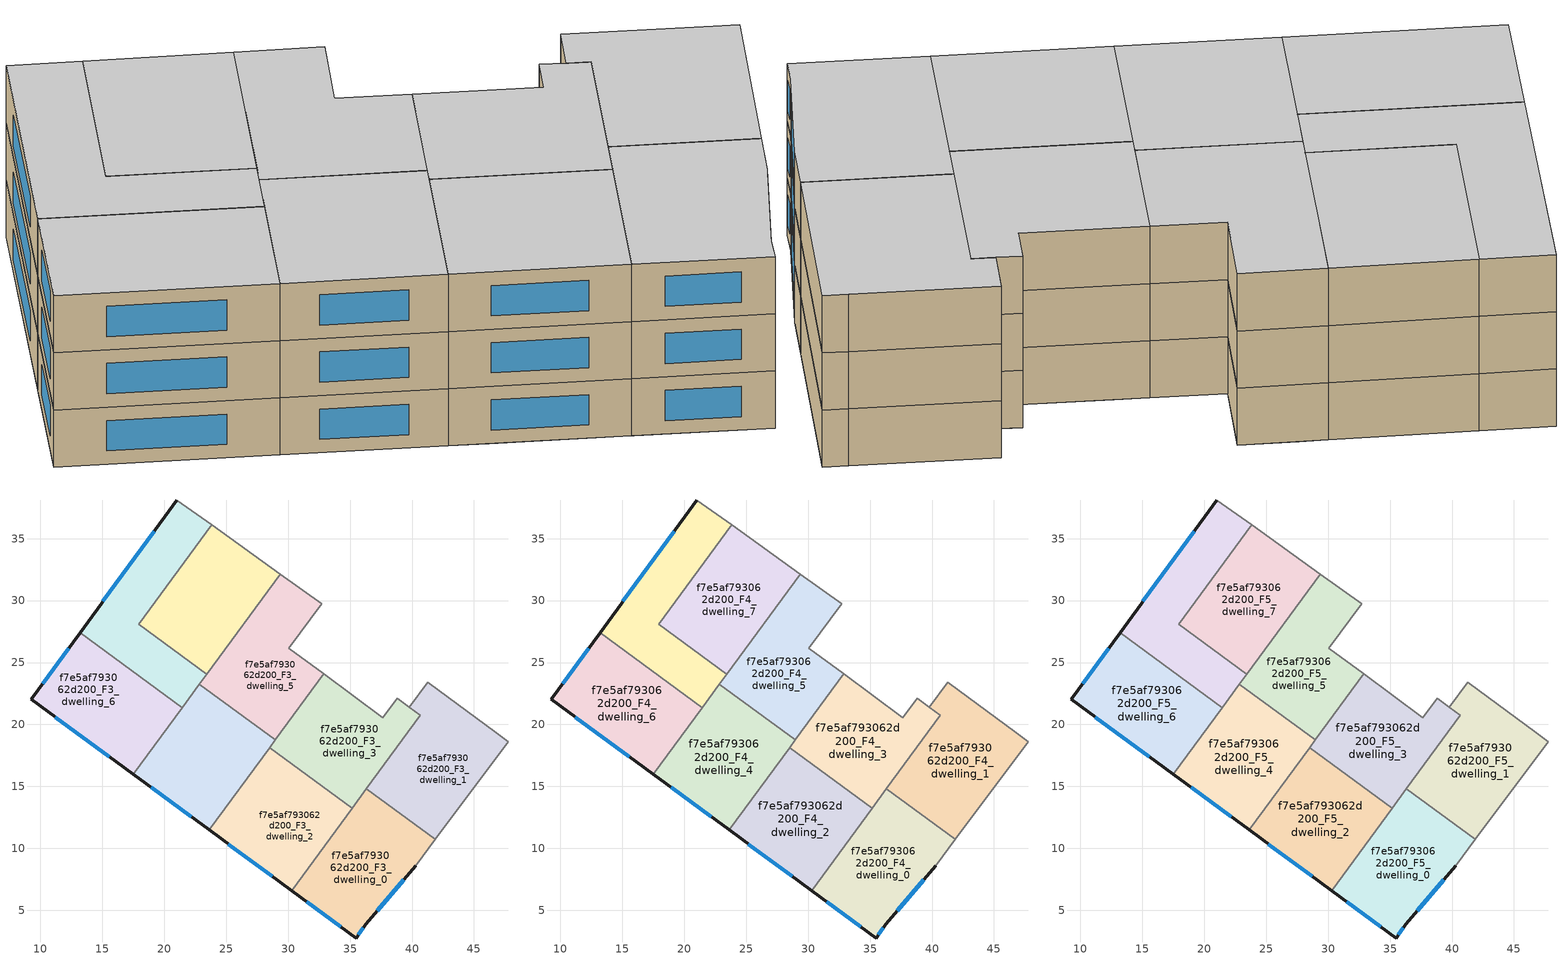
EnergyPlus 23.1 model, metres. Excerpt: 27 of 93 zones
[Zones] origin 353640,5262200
f7e5af793062d200_F3_dwelling_0
 floor to f7e5af793062d200_F2_dwelling_5 (EU_floor_Construction): 41.39,10.07 40.3,8.6 36.25,3.87 35.49,2.77 30.38,6.52 35.93,14.08 z9
 floor to f7e5af793062d200_F2_dwelling_1 (EU_floor_Construction): 37.26,14.12 36.78,13.46 35.83,14.15 36.32,14.81 z9
 floor to f7e5af793062d200_F2_dwelling_6 (EU_floor_Construction): 35.93,14.08 30.38,6.52 30.28,6.59 35.83,14.15 z9
 floor adiabatic (EU_floor_Construction): 41.88,10.73 40.3,8.6 41.39,10.07 36.78,13.46 37.26,14.12 z9
 wall outside (EU_wall_Construction): 30.28,6.59 35.49,2.77 36.25,3.87 40.3,8.6 z9:12
 wall adiabatic (EU_wall_Construction): 40.3,8.6 41.88,10.73 z9:12
 wall to f7e5af793062d200_F3_dwelling_2 (EU_wall_Construction): 35.17,13.24 30.28,6.59 z9:12
 wall to f7e5af793062d200_F3_dwelling_1 (EU_wall_Construction): 41.88,10.73 36.32,14.81 z9:12
 wall to f7e5af793062d200_F3_dwelling_3 (EU_wall_Construction): 36.32,14.81 35.17,13.24 z9:12
 window (EU_Window_Construction): 37.2,4.98 39.35,7.49 / 35.67,3.03 36.07,3.61 / 31.5,5.7 34.27,3.67 z9.7:11.3
f7e5af793062d200_F3_dwelling_1
 floor to f7e5af793062d200_F2_dwelling_0 (EU_floor_Construction): 46.79,19.33 47.75,18.62 41.88,10.73 37.26,14.12 43.1,22.06 z9
 floor to f7e5af793062d200_F2_dwelling_1 (EU_floor_Construction): 43.1,22.06 37.26,14.12 36.32,14.81 40.67,20.73 39.78,21.4 41.27,23.41 z9
 wall adiabatic (EU_wall_Construction): 41.88,10.73 47.75,18.62 46.79,19.33 41.27,23.41 39.78,21.4 40.67,20.73 z9:12
 wall to f7e5af793062d200_F3_dwelling_3 (EU_wall_Construction): 40.67,20.73 36.32,14.81 z9:12
f7e5af793062d200_F3_dwelling_2
 floor to f7e5af793062d200_F2_dwelling_6 (EU_floor_Construction): 35.16,13.24 30.28,6.59 25.1,10.4 29.99,17.04 z9
 floor adiabatic (EU_floor_Construction): 29.99,17.04 25.1,10.4 23.62,11.49 28.5,18.14 z9
 wall outside (EU_wall_Construction): 23.62,11.49 30.28,6.59 z9:12
 wall to f7e5af793062d200_F3_dwelling_3 (EU_wall_Construction): 35.16,13.24 28.5,18.14 z9:12
 wall to f7e5af793062d200_F3_dwelling_4 (EU_wall_Construction): 28.5,18.14 23.62,11.49 z9:12
 window (EU_Window_Construction): 25.18,10.34 28.72,7.74 z9.7:11.3
f7e5af793062d200_F3_dwelling_3
 floor to f7e5af793062d200_F2_dwelling_1 (EU_floor_Construction): 38.8,22.12 40.67,20.73 35.83,14.15 30.66,17.95 30.46,18.1 34.15,23.13 37.64,20.55 z9
 floor to f7e5af793062d200_F2_dwelling_2 (EU_floor_Construction): 34.15,23.13 30.46,18.1 29.17,19.05 32.86,24.08 z9
 floor to f7e5af793062d200_F2_dwelling_6 (EU_floor_Construction): 35.83,14.15 35.16,13.24 29.99,17.04 30.66,17.95 z9
 floor to f7e5af793062d200_F2_dwelling_7 (EU_floor_Construction): 30.66,17.95 29.99,17.04 28.5,18.14 29.17,19.05 z9
 wall adiabatic (EU_wall_Construction): 39.77,21.4 38.8,22.12 37.64,20.55 32.86,24.08 / 40.67,20.73 39.78,21.4 z9:12
 wall to f7e5af793062d200_F3_dwelling_5 (EU_wall_Construction): 32.86,24.08 28.95,18.75 z9:12
 wall to f7e5af793062d200_F3_dwelling_4 (EU_wall_Construction): 28.95,18.75 28.5,18.14 z9:12
f7e5af793062d200_F3_dwelling_4
 floor to f7e5af793062d200_F2_dwelling_7 (EU_floor_Construction): 28.95,18.75 23.62,11.49 19.83,14.28 25.16,21.53 z9
 floor to f7e5af793062d200_F2_dwelling_8 (EU_floor_Construction): 25.16,21.53 19.83,14.28 17.51,15.98 22.85,23.23 z9
 wall outside (EU_wall_Construction): 17.51,15.98 23.62,11.49 z9:12
 wall to f7e5af793062d200_F3_dwelling_5 (EU_wall_Construction): 28.95,18.75 22.85,23.23 z9:12
 wall to f7e5af793062d200_F3_dwelling_6 (EU_wall_Construction): 21.47,21.36 17.51,15.98 z9:12
 wall to f7e5af793062d200_F3_dwelling_8 (EU_wall_Construction): 22.85,23.23 21.47,21.36 z9:12
 window (EU_Window_Construction): 18.95,14.92 22.18,12.54 z9.7:11.3
f7e5af793062d200_F3_dwelling_5
 floor to f7e5af793062d200_F2_dwelling_2 (EU_floor_Construction): 32.7,29.74 30.04,26.16 32.86,24.08 29.17,19.05 24.12,22.75 30.44,31.36 z9
 floor to f7e5af793062d200_F2_dwelling_3 (EU_floor_Construction): 30.44,31.36 24.12,22.75 23.06,23.53 29.38,32.12 z9
 floor to f7e5af793062d200_F2_dwelling_7 (EU_floor_Construction): 29.17,19.05 28.95,18.75 25.16,21.53 25.38,21.83 z9
 floor to f7e5af793062d200_F2_dwelling_8 (EU_floor_Construction): 25.38,21.83 25.16,21.53 22.85,23.23 23.06,23.53 z9
 wall adiabatic (EU_wall_Construction): 32.86,24.08 30.04,26.16 32.7,29.74 29.38,32.12 z9:12
 wall to f7e5af793062d200_F3_dwelling_7 (EU_wall_Construction): 29.38,32.12 23.43,24.03 z9:12
 wall to f7e5af793062d200_F3_dwelling_8 (EU_wall_Construction): 23.43,24.03 22.85,23.23 z9:12
f7e5af793062d200_F3_dwelling_6
 floor to f7e5af793062d200_F2_dwelling_9 (EU_floor_Construction): 18.51,23.53 14.55,18.15 9.29,22.02 13.22,27.41 z9
 floor to f7e5af793062d200_F2_dwelling_8 (EU_floor_Construction): 21.47,21.36 17.51,15.98 14.55,18.15 18.51,23.53 z9
 wall outside (EU_wall_Construction): 13.22,27.41 9.29,22.02 17.51,15.98 z9:12
 wall to f7e5af793062d200_F3_dwelling_8 (EU_wall_Construction): 21.47,21.36 13.22,27.41 z9:12
 window (EU_Window_Construction): 12.3,26.15 10.21,23.29 / 11.22,20.6 15.58,17.39 z9.7:11.3
f7e5af793062d200_F3_dwelling_7
 floor to f7e5af793062d200_F2_dwelling_3 (EU_floor_Construction): 29.38,32.12 23.43,24.03 19.84,26.67 25.76,34.72 z9
 floor to f7e5af793062d200_F2_dwelling_4 (EU_floor_Construction): 25.76,34.72 19.84,26.67 17.94,28.07 23.83,36.1 z9
 wall to f7e5af793062d200_F3_dwelling_8 (EU_wall_Construction): 23.83,36.1 17.94,28.07 23.43,24.03 z9:12
 wall adiabatic (EU_wall_Construction): 29.38,32.12 23.83,36.1 z9:12
f7e5af793062d200_F3_dwelling_8
 floor to f7e5af793062d200_F2_dwelling_4 (EU_floor_Construction): 23.83,36.1 17.94,28.07 19.84,26.67 19.47,26.17 14.81,29.59 21.02,38.12 z9
 floor to f7e5af793062d200_F2_dwelling_9 (EU_floor_Construction): 20.1,25.71 18.51,23.53 13.22,27.41 14.81,29.59 z9
 floor to f7e5af793062d200_F2_dwelling_3 (EU_floor_Construction): 23.43,24.03 23.06,23.53 19.47,26.17 19.84,26.67 z9
 floor to f7e5af793062d200_F2_dwelling_8 (EU_floor_Construction): 23.06,23.53 21.47,21.36 18.51,23.53 20.1,25.71 z9
 wall outside (EU_wall_Construction): 21.02,38.12 13.22,27.41 z9:12
 wall adiabatic (EU_wall_Construction): 23.83,36.1 21.02,38.12 z9:12
 window (EU_Window_Construction): 19.19,35.6 15.05,29.93 z9.7:11.3
f7e5af793062d200_F4_dwelling_0
 floor to f7e5af793062d200_F3_dwelling_0 (EU_floor_Construction): 41.88,10.73 40.3,8.6 36.25,3.87 35.49,2.77 30.28,6.59 36.32,14.81 z12
 wall outside (EU_wall_Construction): 30.28,6.59 35.49,2.77 36.25,3.87 40.3,8.6 z12:15
 wall adiabatic (EU_wall_Construction): 40.3,8.6 41.88,10.73 z12:15
 wall to f7e5af793062d200_F4_dwelling_2 (EU_wall_Construction): 35.17,13.24 30.28,6.59 z12:15
 wall to f7e5af793062d200_F4_dwelling_1 (EU_wall_Construction): 41.88,10.73 36.32,14.81 z12:15
 wall to f7e5af793062d200_F4_dwelling_3 (EU_wall_Construction): 36.32,14.81 35.17,13.24 z12:15
 window (EU_Window_Construction): 37.2,4.98 39.35,7.49 / 35.67,3.03 36.07,3.61 / 31.5,5.7 34.27,3.67 z12.7:14.3
f7e5af793062d200_F4_dwelling_1
 floor to f7e5af793062d200_F3_dwelling_1 (EU_floor_Construction): 46.79,19.33 47.75,18.62 41.88,10.73 36.32,14.81 40.67,20.73 39.78,21.4 41.27,23.41 z12
 wall adiabatic (EU_wall_Construction): 41.88,10.73 47.75,18.62 46.79,19.33 41.27,23.41 39.78,21.4 40.67,20.73 z12:15
 wall to f7e5af793062d200_F4_dwelling_3 (EU_wall_Construction): 40.67,20.73 36.32,14.81 z12:15
f7e5af793062d200_F4_dwelling_2
 floor to f7e5af793062d200_F3_dwelling_2 (EU_floor_Construction): 35.16,13.24 30.28,6.59 23.62,11.49 28.5,18.14 z12
 wall outside (EU_wall_Construction): 23.62,11.49 30.28,6.59 z12:15
 wall to f7e5af793062d200_F4_dwelling_3 (EU_wall_Construction): 35.16,13.24 28.5,18.14 z12:15
 wall to f7e5af793062d200_F4_dwelling_4 (EU_wall_Construction): 28.5,18.14 23.62,11.49 z12:15
 window (EU_Window_Construction): 25.18,10.34 28.72,7.74 z12.7:14.3
f7e5af793062d200_F4_dwelling_3
 floor to f7e5af793062d200_F3_dwelling_3 (EU_floor_Construction): 38.8,22.12 39.78,21.4 40.67,20.73 35.16,13.24 28.5,18.14 32.86,24.08 37.64,20.55 z12
 wall adiabatic (EU_wall_Construction): 39.77,21.4 38.8,22.12 37.64,20.55 32.86,24.08 / 40.67,20.73 39.78,21.4 z12:15
 wall to f7e5af793062d200_F4_dwelling_5 (EU_wall_Construction): 32.86,24.08 28.95,18.75 z12:15
 wall to f7e5af793062d200_F4_dwelling_4 (EU_wall_Construction): 28.95,18.75 28.5,18.14 z12:15
f7e5af793062d200_F4_dwelling_4
 floor to f7e5af793062d200_F3_dwelling_4 (EU_floor_Construction): 28.95,18.75 23.62,11.49 17.51,15.98 22.85,23.23 z12
 wall outside (EU_wall_Construction): 17.51,15.98 23.62,11.49 z12:15
 wall to f7e5af793062d200_F4_dwelling_5 (EU_wall_Construction): 28.95,18.75 22.85,23.23 z12:15
 wall to f7e5af793062d200_F4_dwelling_6 (EU_wall_Construction): 21.47,21.36 17.51,15.98 z12:15
 wall to f7e5af793062d200_F4_dwelling_8 (EU_wall_Construction): 22.85,23.23 21.47,21.36 z12:15
 window (EU_Window_Construction): 18.95,14.92 22.18,12.54 z12.7:14.3
f7e5af793062d200_F4_dwelling_5
 floor to f7e5af793062d200_F3_dwelling_5 (EU_floor_Construction): 32.7,29.74 30.04,26.16 32.86,24.08 28.95,18.75 22.85,23.23 29.38,32.12 z12
 wall adiabatic (EU_wall_Construction): 32.86,24.08 30.04,26.16 32.7,29.74 29.38,32.12 z12:15
 wall to f7e5af793062d200_F4_dwelling_7 (EU_wall_Construction): 29.38,32.12 23.43,24.03 z12:15
 wall to f7e5af793062d200_F4_dwelling_8 (EU_wall_Construction): 23.43,24.03 22.85,23.23 z12:15
f7e5af793062d200_F4_dwelling_6
 floor to f7e5af793062d200_F3_dwelling_6 (EU_floor_Construction): 21.47,21.36 17.51,15.98 9.29,22.02 13.22,27.41 z12
 wall outside (EU_wall_Construction): 13.22,27.41 9.29,22.02 17.51,15.98 z12:15
 wall to f7e5af793062d200_F4_dwelling_8 (EU_wall_Construction): 21.47,21.36 13.22,27.41 z12:15
 window (EU_Window_Construction): 12.3,26.15 10.21,23.29 / 11.22,20.6 15.58,17.39 z12.7:14.3
f7e5af793062d200_F4_dwelling_7
 floor to f7e5af793062d200_F3_dwelling_7 (EU_floor_Construction): 29.38,32.12 23.43,24.03 17.94,28.07 23.83,36.1 z12
 wall to f7e5af793062d200_F4_dwelling_8 (EU_wall_Construction): 23.83,36.1 17.94,28.07 23.43,24.03 z12:15
 wall adiabatic (EU_wall_Construction): 29.38,32.12 23.83,36.1 z12:15
f7e5af793062d200_F4_dwelling_8
 floor to f7e5af793062d200_F3_dwelling_8 (EU_floor_Construction): 23.83,36.1 17.94,28.07 23.43,24.03 21.47,21.36 13.22,27.41 21.02,38.12 z12
 wall outside (EU_wall_Construction): 21.02,38.12 13.22,27.41 z12:15
 wall adiabatic (EU_wall_Construction): 23.83,36.1 21.02,38.12 z12:15
 window (EU_Window_Construction): 19.19,35.6 15.05,29.93 z12.7:14.3
f7e5af793062d200_F5_dwelling_0
 floor to f7e5af793062d200_F4_dwelling_0 (EU_floor_Construction): 41.88,10.73 40.3,8.6 36.25,3.87 35.49,2.77 30.28,6.59 36.32,14.81 z15
 wall outside (EU_wall_Construction): 30.28,6.59 35.49,2.77 36.25,3.87 40.3,8.6 z15:18
 wall adiabatic (EU_wall_Construction): 40.3,8.6 41.88,10.73 z15:18
 wall to f7e5af793062d200_F5_dwelling_2 (EU_wall_Construction): 35.17,13.24 30.28,6.59 z15:18
 wall to f7e5af793062d200_F5_dwelling_1 (EU_wall_Construction): 41.88,10.73 36.32,14.81 z15:18
 wall to f7e5af793062d200_F5_dwelling_3 (EU_wall_Construction): 36.32,14.81 35.17,13.24 z15:18
 window (EU_Window_Construction): 37.2,4.98 39.35,7.49 / 35.67,3.03 36.07,3.61 / 31.5,5.7 34.27,3.67 z15.7:17.3
 ceiling to f7e5af793062d200_F6_dwelling_0 (EU_floor_Construction): 36.25,3.87 40.3,8.6 41.88,10.73 36.32,14.81 30.28,6.59 35.49,2.77 z18
f7e5af793062d200_F5_dwelling_1
 floor to f7e5af793062d200_F4_dwelling_1 (EU_floor_Construction): 46.79,19.33 47.75,18.62 41.88,10.73 36.32,14.81 40.67,20.73 39.78,21.4 41.27,23.41 z15
 wall adiabatic (EU_wall_Construction): 41.88,10.73 47.75,18.62 46.79,19.33 41.27,23.41 39.78,21.4 40.67,20.73 z15:18
 wall to f7e5af793062d200_F5_dwelling_3 (EU_wall_Construction): 40.67,20.73 36.32,14.81 z15:18
 ceiling to f7e5af793062d200_F6_dwelling_1 (EU_floor_Construction): 41.88,10.73 47.75,18.62 46.79,19.33 41.27,23.41 39.78,21.4 40.67,20.73 36.32,14.81 z18
f7e5af793062d200_F5_dwelling_2
 floor to f7e5af793062d200_F4_dwelling_2 (EU_floor_Construction): 35.16,13.24 30.28,6.59 23.62,11.49 28.5,18.14 z15
 wall outside (EU_wall_Construction): 23.62,11.49 30.28,6.59 z15:18
 wall to f7e5af793062d200_F5_dwelling_3 (EU_wall_Construction): 35.16,13.24 28.5,18.14 z15:18
 wall to f7e5af793062d200_F5_dwelling_4 (EU_wall_Construction): 28.5,18.14 23.62,11.49 z15:18
 window (EU_Window_Construction): 25.18,10.34 28.72,7.74 z15.7:17.3
 ceiling to f7e5af793062d200_F6_dwelling_2 (EU_floor_Construction): 30.28,6.59 35.16,13.24 28.5,18.14 23.62,11.49 z18
f7e5af793062d200_F5_dwelling_3
 floor to f7e5af793062d200_F4_dwelling_3 (EU_floor_Construction): 38.8,22.12 39.78,21.4 40.67,20.73 35.16,13.24 28.5,18.14 32.86,24.08 37.64,20.55 z15
 wall adiabatic (EU_wall_Construction): 39.77,21.4 38.8,22.12 37.64,20.55 32.86,24.08 / 40.67,20.73 39.78,21.4 z15:18
 wall to f7e5af793062d200_F5_dwelling_5 (EU_wall_Construction): 32.86,24.08 28.95,18.75 z15:18
 wall to f7e5af793062d200_F5_dwelling_4 (EU_wall_Construction): 28.95,18.75 28.5,18.14 z15:18
 ceiling to f7e5af793062d200_F6_dwelling_3 (EU_floor_Construction): 35.16,13.24 40.67,20.73 39.78,21.4 38.8,22.12 37.64,20.55 32.86,24.08 28.5,18.14 z18
f7e5af793062d200_F5_dwelling_4
 floor to f7e5af793062d200_F4_dwelling_4 (EU_floor_Construction): 28.95,18.75 23.62,11.49 17.51,15.98 22.85,23.23 z15
 wall outside (EU_wall_Construction): 17.51,15.98 23.62,11.49 z15:18
 wall to f7e5af793062d200_F5_dwelling_5 (EU_wall_Construction): 28.95,18.75 22.85,23.23 z15:18
 wall to f7e5af793062d200_F5_dwelling_6 (EU_wall_Construction): 21.47,21.36 17.51,15.98 z15:18
 wall to f7e5af793062d200_F5_dwelling_8 (EU_wall_Construction): 22.85,23.23 21.47,21.36 z15:18
 window (EU_Window_Construction): 18.95,14.92 22.18,12.54 z15.7:17.3
 ceiling to f7e5af793062d200_F6_dwelling_4 (EU_floor_Construction): 23.62,11.49 28.95,18.75 22.85,23.23 17.51,15.98 z18
f7e5af793062d200_F5_dwelling_5
 floor to f7e5af793062d200_F4_dwelling_5 (EU_floor_Construction): 32.7,29.74 30.04,26.16 32.86,24.08 28.95,18.75 22.85,23.23 29.38,32.12 z15
 wall adiabatic (EU_wall_Construction): 32.86,24.08 30.04,26.16 32.7,29.74 29.38,32.12 z15:18
 wall to f7e5af793062d200_F5_dwelling_7 (EU_wall_Construction): 29.38,32.12 23.43,24.03 z15:18
 wall to f7e5af793062d200_F5_dwelling_8 (EU_wall_Construction): 23.43,24.03 22.85,23.23 z15:18
 ceiling to f7e5af793062d200_F6_dwelling_5 (EU_floor_Construction): 28.95,18.75 32.86,24.08 30.04,26.16 32.7,29.74 29.38,32.12 22.85,23.23 z18
f7e5af793062d200_F5_dwelling_6
 floor to f7e5af793062d200_F4_dwelling_6 (EU_floor_Construction): 21.47,21.36 17.51,15.98 9.29,22.02 13.22,27.41 z15
 wall outside (EU_wall_Construction): 13.22,27.41 9.29,22.02 17.51,15.98 z15:18
 wall to f7e5af793062d200_F5_dwelling_8 (EU_wall_Construction): 21.47,21.36 13.22,27.41 z15:18
 window (EU_Window_Construction): 12.3,26.15 10.21,23.29 / 11.22,20.6 15.58,17.39 z15.7:17.3
 ceiling to f7e5af793062d200_F6_dwelling_6 (EU_floor_Construction): 17.51,15.98 21.47,21.36 13.22,27.41 9.29,22.02 z18
f7e5af793062d200_F5_dwelling_7
 floor to f7e5af793062d200_F4_dwelling_7 (EU_floor_Construction): 29.38,32.12 23.43,24.03 17.94,28.07 23.83,36.1 z15
 wall to f7e5af793062d200_F5_dwelling_8 (EU_wall_Construction): 23.83,36.1 17.94,28.07 23.43,24.03 z15:18
 wall adiabatic (EU_wall_Construction): 29.38,32.12 23.83,36.1 z15:18
 ceiling to f7e5af793062d200_F6_dwelling_7 (EU_floor_Construction): 23.43,24.03 29.38,32.12 23.83,36.1 17.94,28.07 z18
f7e5af793062d200_F5_dwelling_8
 floor to f7e5af793062d200_F4_dwelling_8 (EU_floor_Construction): 23.83,36.1 17.94,28.07 23.43,24.03 21.47,21.36 13.22,27.41 21.02,38.12 z15
 wall outside (EU_wall_Construction): 21.02,38.12 13.22,27.41 z15:18
 wall adiabatic (EU_wall_Construction): 23.83,36.1 21.02,38.12 z15:18
 window (EU_Window_Construction): 19.19,35.6 15.05,29.93 z15.7:17.3
 ceiling to f7e5af793062d200_F6_dwelling_8 (EU_floor_Construction): 21.47,21.36 23.43,24.03 17.94,28.07 23.83,36.1 21.02,38.12 13.22,27.41 z18
[Building]
EU S2 Campaign: North Axis=0; Terrain=City; Solar Distribution=FullExterior
[Site:Location]
Budapest.Ferenc.Liszt.Intl.AP: Latitude=47.437; Longitude=19.256; Time Zone=1; Elevation=185
[SizingPeriod:WeatherFileDays]
AnnualSizingPeriod: Begin Month=1; Begin Day of Month=1; End Month=12; End Day of Month=31; Day of Week for Start Day=Monday; Use Weather File Daylight Saving Period=No; Use Weather File Rain and Snow Indicators=No
[MATERIAL]
EU_InternalMass_Material: Roughness=MediumRough; Thickness=0.1; Conductivity=1; Density=1800; Specific Heat=900; Thermal Absorptance=0.9; Solar Absorptance=0.7; Visible Absorptance=0.7
[MATERIAL:NOMASS] Roughness=MediumRough; Thermal Absorptance=0.9; Solar Absorptance=0.7; Visible Absorptance=0.7
Name | Thermal Resistance
EU_wall_NoMass | 0.832559
EU_floor_NoMass | 0.872794
[WINDOWMATERIAL:SIMPLEGLAZINGSYSTEM]
EU_Window_SimpleGlazing: UFactor=2.79869; Solar Heat Gain Coefficient=0.75; Visible Transmittance=0.75
[CONSTRUCTION]
EU_wall_Construction: EU_wall_NoMass
EU_floor_Construction: EU_floor_NoMass
EU_Window_Construction: EU_Window_SimpleGlazing
EU_InternalMass_Construction: EU_InternalMass_Material
[ZONE] Type=1; Multiplier=1; Ceiling Height=autocalculate; Floor Area=autocalculate; Part of Total Floor Area=Yes
Name | Volume
f7e5af793062d200_F3_dwelling_0; f7e5af793062d200_F4_dwelling_0; f7e5af793062d200_F5_dwelling_0 | 204.628
f7e5af793062d200_F3_dwelling_1; f7e5af793062d200_F4_dwelling_1; f7e5af793062d200_F5_dwelling_1 | 212.934
f7e5af793062d200_F3_dwelling_2; f7e5af793062d200_F4_dwelling_2; f7e5af793062d200_F5_dwelling_2 | 204.606
f7e5af793062d200_F3_dwelling_3 | 196.294
f7e5af793062d200_F4_dwelling_3; f7e5af793062d200_F5_dwelling_3 | 196.299
f7e5af793062d200_F3_dwelling_4; f7e5af793062d200_F4_dwelling_4; f7e5af793062d200_F5_dwelling_4 | 204.613
f7e5af793062d200_F3_dwelling_5; f7e5af793062d200_F4_dwelling_5; f7e5af793062d200_F5_dwelling_5 | 204.62
f7e5af793062d200_F3_dwelling_6; f7e5af793062d200_F4_dwelling_6; f7e5af793062d200_F5_dwelling_6 | 204.643
f7e5af793062d200_F3_dwelling_7; f7e5af793062d200_F4_dwelling_7; f7e5af793062d200_F5_dwelling_7 | 204.63
f7e5af793062d200_F3_dwelling_8; f7e5af793062d200_F4_dwelling_8; f7e5af793062d200_F5_dwelling_8 | 204.625
[INTERNALMASS] Construction=EU_InternalMass_Construction
Name | Zone or ZoneList | Surface Area
f7e5af793062d200_F3_dwelling_0_EU_InternalMass | f7e5af793062d200_F3_dwelling_0 | 68.2078
f7e5af793062d200_F3_dwelling_1_EU_InternalMass | f7e5af793062d200_F3_dwelling_1 | 70.9755
f7e5af793062d200_F3_dwelling_2_EU_InternalMass | f7e5af793062d200_F3_dwelling_2 | 68.2019
f7e5af793062d200_F3_dwelling_3_EU_InternalMass | f7e5af793062d200_F3_dwelling_3 | 65.4365
f7e5af793062d200_F3_dwelling_4_EU_InternalMass | f7e5af793062d200_F3_dwelling_4 | 68.2039
f7e5af793062d200_F3_dwelling_5_EU_InternalMass | f7e5af793062d200_F3_dwelling_5 | 68.2067
f7e5af793062d200_F3_dwelling_6_EU_InternalMass | f7e5af793062d200_F3_dwelling_6 | 68.2154
f7e5af793062d200_F3_dwelling_7_EU_InternalMass | f7e5af793062d200_F3_dwelling_7 | 68.2093
f7e5af793062d200_F3_dwelling_8_EU_InternalMass | f7e5af793062d200_F3_dwelling_8 | 68.2085
f7e5af793062d200_F4_dwelling_0_EU_InternalMass | f7e5af793062d200_F4_dwelling_0 | 68.2078
f7e5af793062d200_F4_dwelling_1_EU_InternalMass | f7e5af793062d200_F4_dwelling_1 | 70.9755
f7e5af793062d200_F4_dwelling_2_EU_InternalMass | f7e5af793062d200_F4_dwelling_2 | 68.2019
f7e5af793062d200_F4_dwelling_3_EU_InternalMass | f7e5af793062d200_F4_dwelling_3 | 65.4365
f7e5af793062d200_F4_dwelling_4_EU_InternalMass | f7e5af793062d200_F4_dwelling_4 | 68.2039
f7e5af793062d200_F4_dwelling_5_EU_InternalMass | f7e5af793062d200_F4_dwelling_5 | 68.2067
f7e5af793062d200_F4_dwelling_6_EU_InternalMass | f7e5af793062d200_F4_dwelling_6 | 68.2154
f7e5af793062d200_F4_dwelling_7_EU_InternalMass | f7e5af793062d200_F4_dwelling_7 | 68.2093
f7e5af793062d200_F4_dwelling_8_EU_InternalMass | f7e5af793062d200_F4_dwelling_8 | 68.2085
f7e5af793062d200_F5_dwelling_0_EU_InternalMass | f7e5af793062d200_F5_dwelling_0 | 68.2078
f7e5af793062d200_F5_dwelling_1_EU_InternalMass | f7e5af793062d200_F5_dwelling_1 | 70.9755
f7e5af793062d200_F5_dwelling_2_EU_InternalMass | f7e5af793062d200_F5_dwelling_2 | 68.2019
f7e5af793062d200_F5_dwelling_3_EU_InternalMass | f7e5af793062d200_F5_dwelling_3 | 65.4365
f7e5af793062d200_F5_dwelling_4_EU_InternalMass | f7e5af793062d200_F5_dwelling_4 | 68.2039
f7e5af793062d200_F5_dwelling_5_EU_InternalMass | f7e5af793062d200_F5_dwelling_5 | 68.2067
f7e5af793062d200_F5_dwelling_6_EU_InternalMass | f7e5af793062d200_F5_dwelling_6 | 68.2154
f7e5af793062d200_F5_dwelling_7_EU_InternalMass | f7e5af793062d200_F5_dwelling_7 | 68.2093
f7e5af793062d200_F5_dwelling_8_EU_InternalMass | f7e5af793062d200_F5_dwelling_8 | 68.2085
[OTHEREQUIPMENT] Fuel Type=Electricity; Design Level Calculation Method=Watts/Area; Power per Zone Floor Area=1; Fraction Latent=0; Fraction Radiant=0; Fraction Lost=0; Carbon Dioxide Generation Rate=0; EndUse Subcategory=EU_Step8_InternalGains
Name | Zone or ZoneList or Space or SpaceList | Schedule
EU_Step8_InternalGain_f7e5af793062d200_F3_dwelling_0_f000 | f7e5af793062d200_F3_dwelling_0 | EU_Step8_GainSchedule_f7e5af793062d200_F3_dwelling_0_f000
EU_Step8_InternalGain_f7e5af793062d200_F3_dwelling_1_f000 | f7e5af793062d200_F3_dwelling_1 | EU_Step8_GainSchedule_f7e5af793062d200_F3_dwelling_1_f000
EU_Step8_InternalGain_f7e5af793062d200_F3_dwelling_2_f000 | f7e5af793062d200_F3_dwelling_2 | EU_Step8_GainSchedule_f7e5af793062d200_F3_dwelling_2_f000
EU_Step8_InternalGain_f7e5af793062d200_F3_dwelling_3_f000 | f7e5af793062d200_F3_dwelling_3 | EU_Step8_GainSchedule_f7e5af793062d200_F3_dwelling_3_f000
EU_Step8_InternalGain_f7e5af793062d200_F3_dwelling_4_f000 | f7e5af793062d200_F3_dwelling_4 | EU_Step8_GainSchedule_f7e5af793062d200_F3_dwelling_4_f000
EU_Step8_InternalGain_f7e5af793062d200_F3_dwelling_5_f000 | f7e5af793062d200_F3_dwelling_5 | EU_Step8_GainSchedule_f7e5af793062d200_F3_dwelling_5_f000
EU_Step8_InternalGain_f7e5af793062d200_F3_dwelling_6_f000 | f7e5af793062d200_F3_dwelling_6 | EU_Step8_GainSchedule_f7e5af793062d200_F3_dwelling_6_f000
EU_Step8_InternalGain_f7e5af793062d200_F3_dwelling_7_f000 | f7e5af793062d200_F3_dwelling_7 | EU_Step8_GainSchedule_f7e5af793062d200_F3_dwelling_7_f000
EU_Step8_InternalGain_f7e5af793062d200_F3_dwelling_8_f000 | f7e5af793062d200_F3_dwelling_8 | EU_Step8_GainSchedule_f7e5af793062d200_F3_dwelling_8_f000
EU_Step8_InternalGain_f7e5af793062d200_F4_dwelling_0_f000 | f7e5af793062d200_F4_dwelling_0 | EU_Step8_GainSchedule_f7e5af793062d200_F4_dwelling_0_f000
EU_Step8_InternalGain_f7e5af793062d200_F4_dwelling_1_f000 | f7e5af793062d200_F4_dwelling_1 | EU_Step8_GainSchedule_f7e5af793062d200_F4_dwelling_1_f000
EU_Step8_InternalGain_f7e5af793062d200_F4_dwelling_2_f000 | f7e5af793062d200_F4_dwelling_2 | EU_Step8_GainSchedule_f7e5af793062d200_F4_dwelling_2_f000
EU_Step8_InternalGain_f7e5af793062d200_F4_dwelling_3_f000 | f7e5af793062d200_F4_dwelling_3 | EU_Step8_GainSchedule_f7e5af793062d200_F4_dwelling_3_f000
EU_Step8_InternalGain_f7e5af793062d200_F4_dwelling_4_f000 | f7e5af793062d200_F4_dwelling_4 | EU_Step8_GainSchedule_f7e5af793062d200_F4_dwelling_4_f000
EU_Step8_InternalGain_f7e5af793062d200_F4_dwelling_5_f000 | f7e5af793062d200_F4_dwelling_5 | EU_Step8_GainSchedule_f7e5af793062d200_F4_dwelling_5_f000
EU_Step8_InternalGain_f7e5af793062d200_F4_dwelling_6_f000 | f7e5af793062d200_F4_dwelling_6 | EU_Step8_GainSchedule_f7e5af793062d200_F4_dwelling_6_f000
EU_Step8_InternalGain_f7e5af793062d200_F4_dwelling_7_f000 | f7e5af793062d200_F4_dwelling_7 | EU_Step8_GainSchedule_f7e5af793062d200_F4_dwelling_7_f000
EU_Step8_InternalGain_f7e5af793062d200_F4_dwelling_8_f000 | f7e5af793062d200_F4_dwelling_8 | EU_Step8_GainSchedule_f7e5af793062d200_F4_dwelling_8_f000
EU_Step8_InternalGain_f7e5af793062d200_F5_dwelling_0_f000 | f7e5af793062d200_F5_dwelling_0 | EU_Step8_GainSchedule_f7e5af793062d200_F5_dwelling_0_f000
EU_Step8_InternalGain_f7e5af793062d200_F5_dwelling_1_f000 | f7e5af793062d200_F5_dwelling_1 | EU_Step8_GainSchedule_f7e5af793062d200_F5_dwelling_1_f000
EU_Step8_InternalGain_f7e5af793062d200_F5_dwelling_2_f000 | f7e5af793062d200_F5_dwelling_2 | EU_Step8_GainSchedule_f7e5af793062d200_F5_dwelling_2_f000
EU_Step8_InternalGain_f7e5af793062d200_F5_dwelling_3_f000 | f7e5af793062d200_F5_dwelling_3 | EU_Step8_GainSchedule_f7e5af793062d200_F5_dwelling_3_f000
EU_Step8_InternalGain_f7e5af793062d200_F5_dwelling_4_f000 | f7e5af793062d200_F5_dwelling_4 | EU_Step8_GainSchedule_f7e5af793062d200_F5_dwelling_4_f000
EU_Step8_InternalGain_f7e5af793062d200_F5_dwelling_5_f000 | f7e5af793062d200_F5_dwelling_5 | EU_Step8_GainSchedule_f7e5af793062d200_F5_dwelling_5_f000
EU_Step8_InternalGain_f7e5af793062d200_F5_dwelling_6_f000 | f7e5af793062d200_F5_dwelling_6 | EU_Step8_GainSchedule_f7e5af793062d200_F5_dwelling_6_f000
EU_Step8_InternalGain_f7e5af793062d200_F5_dwelling_7_f000 | f7e5af793062d200_F5_dwelling_7 | EU_Step8_GainSchedule_f7e5af793062d200_F5_dwelling_7_f000
EU_Step8_InternalGain_f7e5af793062d200_F5_dwelling_8_f000 | f7e5af793062d200_F5_dwelling_8 | EU_Step8_GainSchedule_f7e5af793062d200_F5_dwelling_8_f000
[ZONEVENTILATION:DESIGNFLOWRATE] Schedule=EU_AlwaysOn; Design Flow Rate Calculation Method=AirChanges/Hour; Air Changes per Hour=0.475469; Ventilation Type=Natural; Fan Pressure Rise=0; Fan Total Efficiency=1; Constant Term Coefficient=1; Temperature Term Coefficient=0; Velocity Term Coefficient=0; Velocity Squared Term Coefficient=0; Minimum Indoor Temperature=-100; Maximum Indoor Temperature=100; Delta Temperature=-100; Minimum Outdoor Temperature=-100; Maximum Outdoor Temperature=100; Maximum Wind Speed=40
Name | Zone or ZoneList or Space or SpaceList
EU_ConstantAir_f7e5af793062d200_F3_dwelling_0 | f7e5af793062d200_F3_dwelling_0
EU_ConstantAir_f7e5af793062d200_F3_dwelling_1 | f7e5af793062d200_F3_dwelling_1
EU_ConstantAir_f7e5af793062d200_F3_dwelling_2 | f7e5af793062d200_F3_dwelling_2
EU_ConstantAir_f7e5af793062d200_F3_dwelling_3 | f7e5af793062d200_F3_dwelling_3
EU_ConstantAir_f7e5af793062d200_F3_dwelling_4 | f7e5af793062d200_F3_dwelling_4
EU_ConstantAir_f7e5af793062d200_F3_dwelling_5 | f7e5af793062d200_F3_dwelling_5
EU_ConstantAir_f7e5af793062d200_F3_dwelling_6 | f7e5af793062d200_F3_dwelling_6
EU_ConstantAir_f7e5af793062d200_F3_dwelling_7 | f7e5af793062d200_F3_dwelling_7
EU_ConstantAir_f7e5af793062d200_F3_dwelling_8 | f7e5af793062d200_F3_dwelling_8
EU_ConstantAir_f7e5af793062d200_F4_dwelling_0 | f7e5af793062d200_F4_dwelling_0
EU_ConstantAir_f7e5af793062d200_F4_dwelling_1 | f7e5af793062d200_F4_dwelling_1
EU_ConstantAir_f7e5af793062d200_F4_dwelling_2 | f7e5af793062d200_F4_dwelling_2
EU_ConstantAir_f7e5af793062d200_F4_dwelling_3 | f7e5af793062d200_F4_dwelling_3
EU_ConstantAir_f7e5af793062d200_F4_dwelling_4 | f7e5af793062d200_F4_dwelling_4
EU_ConstantAir_f7e5af793062d200_F4_dwelling_5 | f7e5af793062d200_F4_dwelling_5
EU_ConstantAir_f7e5af793062d200_F4_dwelling_6 | f7e5af793062d200_F4_dwelling_6
EU_ConstantAir_f7e5af793062d200_F4_dwelling_7 | f7e5af793062d200_F4_dwelling_7
EU_ConstantAir_f7e5af793062d200_F4_dwelling_8 | f7e5af793062d200_F4_dwelling_8
EU_ConstantAir_f7e5af793062d200_F5_dwelling_0 | f7e5af793062d200_F5_dwelling_0
EU_ConstantAir_f7e5af793062d200_F5_dwelling_1 | f7e5af793062d200_F5_dwelling_1
EU_ConstantAir_f7e5af793062d200_F5_dwelling_2 | f7e5af793062d200_F5_dwelling_2
EU_ConstantAir_f7e5af793062d200_F5_dwelling_3 | f7e5af793062d200_F5_dwelling_3
EU_ConstantAir_f7e5af793062d200_F5_dwelling_4 | f7e5af793062d200_F5_dwelling_4
EU_ConstantAir_f7e5af793062d200_F5_dwelling_5 | f7e5af793062d200_F5_dwelling_5
EU_ConstantAir_f7e5af793062d200_F5_dwelling_6 | f7e5af793062d200_F5_dwelling_6
EU_ConstantAir_f7e5af793062d200_F5_dwelling_7 | f7e5af793062d200_F5_dwelling_7
EU_ConstantAir_f7e5af793062d200_F5_dwelling_8 | f7e5af793062d200_F5_dwelling_8
[HVACTEMPLATE:THERMOSTAT] Constant Heating Setpoint=20; Constant Cooling Setpoint=50
EU_HeatOnly_f7e5af793062d200_F1_dwelling_9; EU_HeatOnly_f7e5af793062d200_F2_dwelling_0; EU_HeatOnly_f7e5af793062d200_F2_dwelling_1; EU_HeatOnly_f7e5af793062d200_F2_dwelling_2; EU_HeatOnly_f7e5af793062d200_F2_dwelling_3; EU_HeatOnly_f7e5af793062d200_F2_dwelling_4; EU_HeatOnly_f7e5af793062d200_F2_dwelling_5; EU_HeatOnly_f7e5af793062d200_F2_dwelling_6; EU_HeatOnly_f7e5af793062d200_F2_dwelling_7; EU_HeatOnly_f7e5af793062d200_F2_dwelling_8; EU_HeatOnly_f7e5af793062d200_F2_dwelling_9; EU_HeatOnly_f7e5af793062d200_F3_dwelling_0; EU_HeatOnly_f7e5af793062d200_F3_dwelling_1; EU_HeatOnly_f7e5af793062d200_F3_dwelling_2; EU_HeatOnly_f7e5af793062d200_F3_dwelling_3; EU_HeatOnly_f7e5af793062d200_F3_dwelling_4; EU_HeatOnly_f7e5af793062d200_F3_dwelling_5; EU_HeatOnly_f7e5af793062d200_F3_dwelling_6; EU_HeatOnly_f7e5af793062d200_F3_dwelling_7; EU_HeatOnly_f7e5af793062d200_F3_dwelling_8; EU_HeatOnly_f7e5af793062d200_F4_dwelling_0; EU_HeatOnly_f7e5af793062d200_F4_dwelling_1; EU_HeatOnly_f7e5af793062d200_F4_dwelling_2; EU_HeatOnly_f7e5af793062d200_F4_dwelling_3; EU_HeatOnly_f7e5af793062d200_F4_dwelling_4; EU_HeatOnly_f7e5af793062d200_F4_dwelling_5; EU_HeatOnly_f7e5af793062d200_F4_dwelling_6; EU_HeatOnly_f7e5af793062d200_F4_dwelling_7; EU_HeatOnly_f7e5af793062d200_F4_dwelling_8; EU_HeatOnly_f7e5af793062d200_F5_dwelling_0; EU_HeatOnly_f7e5af793062d200_F5_dwelling_1; EU_HeatOnly_f7e5af793062d200_F5_dwelling_2; EU_HeatOnly_f7e5af793062d200_F5_dwelling_3; EU_HeatOnly_f7e5af793062d200_F5_dwelling_4; EU_HeatOnly_f7e5af793062d200_F5_dwelling_5; EU_HeatOnly_f7e5af793062d200_F5_dwelling_6; EU_HeatOnly_f7e5af793062d200_F5_dwelling_7; EU_HeatOnly_f7e5af793062d200_F5_dwelling_8; EU_HeatOnly_f7e5af793062d200_F6_dwelling_0; EU_HeatOnly_f7e5af793062d200_F6_dwelling_1; EU_HeatOnly_f7e5af793062d200_F6_dwelling_2; EU_HeatOnly_f7e5af793062d200_F6_dwelling_3; EU_HeatOnly_f7e5af793062d200_F6_dwelling_4; EU_HeatOnly_f7e5af793062d200_F6_dwelling_5; EU_HeatOnly_f7e5af793062d200_F6_dwelling_6; EU_HeatOnly_f7e5af793062d200_F6_dwelling_7; EU_HeatOnly_f7e5af793062d200_F6_dwelling_8; EU_HeatOnly_f7e5af793062d200_F7_dwelling_0; EU_HeatOnly_f7e5af793062d200_F7_dwelling_1; EU_HeatOnly_f7e5af793062d200_F7_dwelling_2; EU_HeatOnly_f7e5af793062d200_F7_dwelling_3; EU_HeatOnly_f7e5af793062d200_F7_dwelling_4; EU_HeatOnly_f7e5af793062d200_F7_dwelling_5; EU_HeatOnly_f7e5af793062d200_F7_dwelling_6; EU_HeatOnly_f7e5af793062d200_F7_dwelling_7; EU_HeatOnly_f7e5af793062d200_F7_dwelling_8; EU_HeatOnly_f7e5af793062d200_F8_dwelling_0; EU_HeatOnly_f7e5af793062d200_F8_dwelling_1; EU_HeatOnly_f7e5af793062d200_F8_dwelling_2; EU_HeatOnly_f7e5af793062d200_F8_dwelling_3; EU_HeatOnly_f7e5af793062d200_F8_dwelling_4; EU_HeatOnly_f7e5af793062d200_F8_dwelling_5; EU_HeatOnly_f7e5af793062d200_F8_dwelling_6; EU_HeatOnly_f7e5af793062d200_F8_dwelling_7; EU_HeatOnly_f7e5af793062d200_F8_dwelling_8; EU_HeatOnly_f7e5af793062d200_F9_dwelling_0; EU_HeatOnly_f7e5af793062d200_F9_dwelling_1; EU_HeatOnly_f7e5af793062d200_F9_dwelling_2; EU_HeatOnly_f7e5af793062d200_F9_dwelling_3; EU_HeatOnly_f7e5af793062d200_F9_dwelling_4; EU_HeatOnly_f7e5af793062d200_F9_dwelling_5; EU_HeatOnly_f7e5af793062d200_F9_dwelling_6; EU_HeatOnly_f7e5af793062d200_F9_dwelling_7; EU_HeatOnly_f7e5af793062d200_F9_dwelling_8
[HVACTEMPLATE:ZONE:IDEALLOADSAIRSYSTEM] System Availability Schedule=EU_AlwaysOn; Maximum Heating Supply Air Temperature=50; Minimum Cooling Supply Air Temperature=13; Maximum Heating Supply Air Humidity Ratio=0.0156; Minimum Cooling Supply Air Humidity Ratio=0.0077; Heating Limit=NoLimit; Cooling Limit=NoLimit; Heating Availability Schedule=EU_AlwaysOn; Cooling Availability Schedule=EU_CoolingOff; Dehumidification Control Type=ConstantSensibleHeatRatio; Cooling Sensible Heat Ratio=0.7; Dehumidification Setpoint=60; Humidification Control Type=None; Humidification Setpoint=30; Outdoor Air Method=None; Outdoor Air Flow Rate per Person=0.00944; Outdoor Air Flow Rate per Zone Floor Area=0; Outdoor Air Flow Rate per Zone=0; Demand Controlled Ventilation Type=None; Outdoor Air Economizer Type=NoEconomizer; Heat Recovery Type=None; Sensible Heat Recovery Effectiveness=0.7; Latent Heat Recovery Effectiveness=0.65
Name | Template Thermostat
f7e5af793062d200_F3_dwelling_0 | EU_HeatOnly_f7e5af793062d200_F3_dwelling_0
f7e5af793062d200_F3_dwelling_1 | EU_HeatOnly_f7e5af793062d200_F3_dwelling_1
f7e5af793062d200_F3_dwelling_2 | EU_HeatOnly_f7e5af793062d200_F3_dwelling_2
f7e5af793062d200_F3_dwelling_3 | EU_HeatOnly_f7e5af793062d200_F3_dwelling_3
f7e5af793062d200_F3_dwelling_4 | EU_HeatOnly_f7e5af793062d200_F3_dwelling_4
f7e5af793062d200_F3_dwelling_5 | EU_HeatOnly_f7e5af793062d200_F3_dwelling_5
f7e5af793062d200_F3_dwelling_6 | EU_HeatOnly_f7e5af793062d200_F3_dwelling_6
f7e5af793062d200_F3_dwelling_7 | EU_HeatOnly_f7e5af793062d200_F3_dwelling_7
f7e5af793062d200_F3_dwelling_8 | EU_HeatOnly_f7e5af793062d200_F3_dwelling_8
f7e5af793062d200_F4_dwelling_0 | EU_HeatOnly_f7e5af793062d200_F4_dwelling_0
f7e5af793062d200_F4_dwelling_1 | EU_HeatOnly_f7e5af793062d200_F4_dwelling_1
f7e5af793062d200_F4_dwelling_2 | EU_HeatOnly_f7e5af793062d200_F4_dwelling_2
f7e5af793062d200_F4_dwelling_3 | EU_HeatOnly_f7e5af793062d200_F4_dwelling_3
f7e5af793062d200_F4_dwelling_4 | EU_HeatOnly_f7e5af793062d200_F4_dwelling_4
f7e5af793062d200_F4_dwelling_5 | EU_HeatOnly_f7e5af793062d200_F4_dwelling_5
f7e5af793062d200_F4_dwelling_6 | EU_HeatOnly_f7e5af793062d200_F4_dwelling_6
f7e5af793062d200_F4_dwelling_7 | EU_HeatOnly_f7e5af793062d200_F4_dwelling_7
f7e5af793062d200_F4_dwelling_8 | EU_HeatOnly_f7e5af793062d200_F4_dwelling_8
f7e5af793062d200_F5_dwelling_0 | EU_HeatOnly_f7e5af793062d200_F5_dwelling_0
f7e5af793062d200_F5_dwelling_1 | EU_HeatOnly_f7e5af793062d200_F5_dwelling_1
f7e5af793062d200_F5_dwelling_2 | EU_HeatOnly_f7e5af793062d200_F5_dwelling_2
f7e5af793062d200_F5_dwelling_3 | EU_HeatOnly_f7e5af793062d200_F5_dwelling_3
f7e5af793062d200_F5_dwelling_4 | EU_HeatOnly_f7e5af793062d200_F5_dwelling_4
f7e5af793062d200_F5_dwelling_5 | EU_HeatOnly_f7e5af793062d200_F5_dwelling_5
f7e5af793062d200_F5_dwelling_6 | EU_HeatOnly_f7e5af793062d200_F5_dwelling_6
f7e5af793062d200_F5_dwelling_7 | EU_HeatOnly_f7e5af793062d200_F5_dwelling_7
f7e5af793062d200_F5_dwelling_8 | EU_HeatOnly_f7e5af793062d200_F5_dwelling_8
[SIZING:ZONE] Zone Cooling Design Supply Air Temperature Input Method=SupplyAirTemperature; Zone Cooling Design Supply Air Temperature=13; Zone Heating Design Supply Air Temperature Input Method=SupplyAirTemperature; Zone Heating Design Supply Air Temperature=50; Zone Cooling Design Supply Air Humidity Ratio=0.008; Zone Heating Design Supply Air Humidity Ratio=0.008; Cooling Design Air Flow Method=DesignDay; Cooling Design Air Flow Rate=0; Cooling Minimum Air Flow per Zone Floor Area=0.000762; Cooling Minimum Air Flow=0; Cooling Minimum Air Flow Fraction=0.2; Heating Design Air Flow Method=DesignDay; Heating Design Air Flow Rate=0; Heating Maximum Air Flow per Zone Floor Area=0.002032; Heating Maximum Air Flow=0.141576; Heating Maximum Air Flow Fraction=0.3; Account for Dedicated Outdoor Air System=No; Dedicated Outdoor Air System Control Strategy=NeutralSupplyAir; Dedicated Outdoor Air Low Setpoint Temperature for Design=autosize; Dedicated Outdoor Air High Setpoint Temperature for Design=autosize; Zone Load Sizing Method=Sensible Load Only No Latent Load; Zone Latent Cooling Design Supply Air Humidity Ratio Input Method=HumidityRatioDifference; Zone Cooling Design Supply Air Humidity Ratio Difference=0.005; Zone Latent Heating Design Supply Air Humidity Ratio Input Method=HumidityRatioDifference; Zone Humidification Design Supply Air Humidity Ratio Difference=0.005
f7e5af793062d200_F3_dwelling_0; f7e5af793062d200_F3_dwelling_1; f7e5af793062d200_F3_dwelling_2; f7e5af793062d200_F3_dwelling_3; f7e5af793062d200_F3_dwelling_4; f7e5af793062d200_F3_dwelling_5; f7e5af793062d200_F3_dwelling_6; f7e5af793062d200_F3_dwelling_7; f7e5af793062d200_F3_dwelling_8; f7e5af793062d200_F4_dwelling_0; f7e5af793062d200_F4_dwelling_1; f7e5af793062d200_F4_dwelling_2; f7e5af793062d200_F4_dwelling_3; f7e5af793062d200_F4_dwelling_4; f7e5af793062d200_F4_dwelling_5; f7e5af793062d200_F4_dwelling_6; f7e5af793062d200_F4_dwelling_7; f7e5af793062d200_F4_dwelling_8; f7e5af793062d200_F5_dwelling_0; f7e5af793062d200_F5_dwelling_1; f7e5af793062d200_F5_dwelling_2; f7e5af793062d200_F5_dwelling_3; f7e5af793062d200_F5_dwelling_4; f7e5af793062d200_F5_dwelling_5; f7e5af793062d200_F5_dwelling_6; f7e5af793062d200_F5_dwelling_7; f7e5af793062d200_F5_dwelling_8
[SCHEDULE:CONSTANT]
Name | Hourly Value
EU_AlwaysOn | 1
EU_CoolingOff | 0
[SCHEDULE:FILE] Column Number=1; Rows to Skip at Top=0; Number of Hours of Data=8760; Column Separator=Comma; Interpolate to Timestep=No; Minutes per Item=60; Adjust Schedule for Daylight Savings=Yes
Name | File
EU_Step8_GainSchedule_f7e5af793062d200_F3_dwelling_0_f000 | ../../schedules/f7e5af793062d200/f7e5af793062d200_F3_dwelling_0_f000_gain.csv
EU_Step8_GainSchedule_f7e5af793062d200_F3_dwelling_1_f000 | ../../schedules/f7e5af793062d200/f7e5af793062d200_F3_dwelling_1_f000_gain.csv
EU_Step8_GainSchedule_f7e5af793062d200_F3_dwelling_2_f000 | ../../schedules/f7e5af793062d200/f7e5af793062d200_F3_dwelling_2_f000_gain.csv
EU_Step8_GainSchedule_f7e5af793062d200_F3_dwelling_3_f000 | ../../schedules/f7e5af793062d200/f7e5af793062d200_F3_dwelling_3_f000_gain.csv
EU_Step8_GainSchedule_f7e5af793062d200_F3_dwelling_4_f000 | ../../schedules/f7e5af793062d200/f7e5af793062d200_F3_dwelling_4_f000_gain.csv
EU_Step8_GainSchedule_f7e5af793062d200_F3_dwelling_5_f000 | ../../schedules/f7e5af793062d200/f7e5af793062d200_F3_dwelling_5_f000_gain.csv
EU_Step8_GainSchedule_f7e5af793062d200_F3_dwelling_6_f000 | ../../schedules/f7e5af793062d200/f7e5af793062d200_F3_dwelling_6_f000_gain.csv
EU_Step8_GainSchedule_f7e5af793062d200_F3_dwelling_7_f000 | ../../schedules/f7e5af793062d200/f7e5af793062d200_F3_dwelling_7_f000_gain.csv
EU_Step8_GainSchedule_f7e5af793062d200_F3_dwelling_8_f000 | ../../schedules/f7e5af793062d200/f7e5af793062d200_F3_dwelling_8_f000_gain.csv
EU_Step8_GainSchedule_f7e5af793062d200_F4_dwelling_0_f000 | ../../schedules/f7e5af793062d200/f7e5af793062d200_F4_dwelling_0_f000_gain.csv
EU_Step8_GainSchedule_f7e5af793062d200_F4_dwelling_1_f000 | ../../schedules/f7e5af793062d200/f7e5af793062d200_F4_dwelling_1_f000_gain.csv
EU_Step8_GainSchedule_f7e5af793062d200_F4_dwelling_2_f000 | ../../schedules/f7e5af793062d200/f7e5af793062d200_F4_dwelling_2_f000_gain.csv
EU_Step8_GainSchedule_f7e5af793062d200_F4_dwelling_3_f000 | ../../schedules/f7e5af793062d200/f7e5af793062d200_F4_dwelling_3_f000_gain.csv
EU_Step8_GainSchedule_f7e5af793062d200_F4_dwelling_4_f000 | ../../schedules/f7e5af793062d200/f7e5af793062d200_F4_dwelling_4_f000_gain.csv
EU_Step8_GainSchedule_f7e5af793062d200_F4_dwelling_5_f000 | ../../schedules/f7e5af793062d200/f7e5af793062d200_F4_dwelling_5_f000_gain.csv
EU_Step8_GainSchedule_f7e5af793062d200_F4_dwelling_6_f000 | ../../schedules/f7e5af793062d200/f7e5af793062d200_F4_dwelling_6_f000_gain.csv
EU_Step8_GainSchedule_f7e5af793062d200_F4_dwelling_7_f000 | ../../schedules/f7e5af793062d200/f7e5af793062d200_F4_dwelling_7_f000_gain.csv
EU_Step8_GainSchedule_f7e5af793062d200_F4_dwelling_8_f000 | ../../schedules/f7e5af793062d200/f7e5af793062d200_F4_dwelling_8_f000_gain.csv
EU_Step8_GainSchedule_f7e5af793062d200_F5_dwelling_0_f000 | ../../schedules/f7e5af793062d200/f7e5af793062d200_F5_dwelling_0_f000_gain.csv
EU_Step8_GainSchedule_f7e5af793062d200_F5_dwelling_1_f000 | ../../schedules/f7e5af793062d200/f7e5af793062d200_F5_dwelling_1_f000_gain.csv
EU_Step8_GainSchedule_f7e5af793062d200_F5_dwelling_2_f000 | ../../schedules/f7e5af793062d200/f7e5af793062d200_F5_dwelling_2_f000_gain.csv
EU_Step8_GainSchedule_f7e5af793062d200_F5_dwelling_3_f000 | ../../schedules/f7e5af793062d200/f7e5af793062d200_F5_dwelling_3_f000_gain.csv
EU_Step8_GainSchedule_f7e5af793062d200_F5_dwelling_4_f000 | ../../schedules/f7e5af793062d200/f7e5af793062d200_F5_dwelling_4_f000_gain.csv
EU_Step8_GainSchedule_f7e5af793062d200_F5_dwelling_5_f000 | ../../schedules/f7e5af793062d200/f7e5af793062d200_F5_dwelling_5_f000_gain.csv
EU_Step8_GainSchedule_f7e5af793062d200_F5_dwelling_6_f000 | ../../schedules/f7e5af793062d200/f7e5af793062d200_F5_dwelling_6_f000_gain.csv
EU_Step8_GainSchedule_f7e5af793062d200_F5_dwelling_7_f000 | ../../schedules/f7e5af793062d200/f7e5af793062d200_F5_dwelling_7_f000_gain.csv
EU_Step8_GainSchedule_f7e5af793062d200_F5_dwelling_8_f000 | ../../schedules/f7e5af793062d200/f7e5af793062d200_F5_dwelling_8_f000_gain.csv
